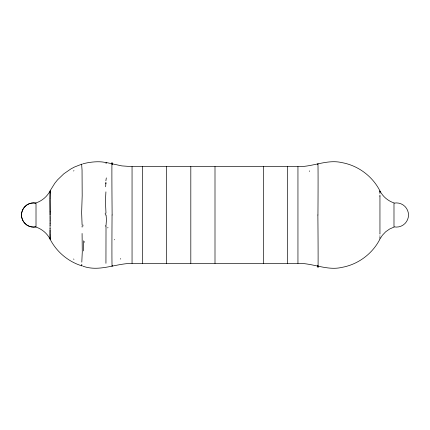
<?xml version="1.0" encoding="UTF-8"?>
<svg xmlns="http://www.w3.org/2000/svg" width="430" height="430" viewBox="0 0 430 430"><rect width="100%" height="100%" fill="white"/><g stroke="black" fill="none" stroke-linecap="round" stroke-linejoin="round"><path stroke-width="0.64" d="M50.041 237.951L50.095 239.118L50.079 237.091M50.052 231.963L50.052 232.78M50.106 220.402L50.106 221.294M50.111 191.076L50.057 199.165M82.092 227.142L82.092 225.895M379.905 190.963L379.959 192.049M379.948 233.173L379.948 196.746M50.052 232.066L50.057 231.13M50.1 238.822L50.1 238.677M50.106 222.305L50.106 221.219M105.92 182.626L105.914 183.76M105.909 191.861L105.425 201.235L105.99 213.108M379.943 233.329L379.943 233.635M50.052 231.232L50.057 230.958M50.1 211.856L50.014 199.042M50.052 231.06L50.063 230.088M50.1 223.697L50.106 222.229M82.082 233.463L82.275 251.926L81.807 262.139M50.1 191.479L50.1 191.205M50.057 230.378L50.068 228.47M50.09 225.454L50.1 223.224M50.116 211.893L50.09 216.113M50.063 228.943L50.09 224.804M379.937 234.952L379.937 235.226M50.116 191.554L50.014 198.719M50.079 215L50.014 199.697M81.711 264.219L82.012 265.794M379.921 236.564L379.883 239.161L382.334 235.312L385.672 231.786L389.639 229.002L393.988 227.094L393.988 202.906C387.957 200.939 382.797 196.526 379.921 190.877M49.982 192.914L50.1 190.845L50.165 191.146M50.154 192.807L50.17 191.543M106.043 225.379L106.43 219.794L106.108 215.011M106.065 163.631L106.183 162.502L121.873 165.905L132.053 166.625L297.947 166.625C312.895 167.017 327.149 159.009 342.178 162.674C358.109 165.588 372.348 176.155 379.76 190.56M106.215 162.707C99.943 160.89 89.816 161.906 82.866 163.841M112.289 265.541L112.079 266.068M317.711 164.459L317.931 163.911M81.845 164.496L82.012 164.206M50.159 190.716L54.793 183.266L57.555 179.847L63.839 173.795L70.875 168.931L74.578 166.98L81.942 164.115L81.662 164.464L82.049 170.006L82.184 195.688L81.646 212.592L82.082 224.815M379.76 239.44C372.348 253.845 358.109 264.412 342.178 267.326C327.149 270.991 312.895 262.983 297.947 263.375L132.053 263.375C115.562 263.397 99.341 272.152 82.866 266.159M49.036 192.715C46.042 197.488 41.366 201.149 36.012 202.906L36.012 227.094C42.043 229.061 47.203 233.474 50.079 239.123M112.122 163.835L112.423 164.093M317.877 266.165L317.587 265.955M50.159 239.284C56.583 251.937 68.478 261.805 81.904 265.869C81.716 265.788 81.662 265.724 81.662 265.536M50.068 236.446L50.095 238.317M379.926 193.484L379.9 191.28M50.079 236.736L50.063 235.855M50.063 235.473L50.073 236.048M50.095 238.236L50.1 238.548M105.941 263.31L106.016 226.218M50.09 216.048L50.095 216.983M50.057 234.941L50.068 235.549M50.1 238.419L50.1 238.693M379.943 195.408L379.937 195.129M317.877 215L317.888 216.414A51.068 0.339 89.5 0 1 317.877 265.288M112.122 215L112.112 213.586A51.068 0.339 89.5 0 1 112.122 164.712M50.095 216.913L50.1 218.026M50.057 234.592L50.057 233.866M50.052 234.377L50.063 235.011M379.943 195.983L379.943 195.693M50.1 217.747L50.106 218.849M379.943 196.591L379.943 196.284M50.106 218.768L50.106 219.66M50.052 233.253L50.052 233.941M50.106 219.574L50.106 220.681M50.052 233.339L50.047 232.555M297.947 166.625L297.947 263.375M287.562 166.625L287.562 263.375M263.375 166.625L263.375 263.375M215 166.625L215 263.375M190.812 166.625L190.812 263.375M166.625 166.625L166.625 263.375M142.438 166.625L142.438 263.375M132.053 166.625L132.053 263.375M73.557 258.984A19.871 0.699 42.9 0 1 73.965 259.381M81.42 265.423A52.879 2.854 -76.9 0 1 81.394 265.272M84.414 241.574A52.266 2.263 -79.2 0 1 84.253 242.31M83.597 240.795A50.46 2.773 89 0 1 83.339 250.916M82.931 224.96A26.8 18.619 77.9 0 1 82.936 226.094M73.965 170.619A19.871 0.699 -42.9 0 1 73.557 171.016M114.557 239.456A47.714 1.645 -68.6 0 1 114.412 239.806M107.914 227.336A52.008 1.543 -80 0 1 107.812 227.916M105.78 226.244A13.954 12.626 -62.4 0 1 105.802 225.384M105.35 215.064A24.725 20.473 85.9 0 1 105.232 213.113M105.667 186.77A52.336 2.268 -88.8 0 1 105.877 182.685M105.861 180.842A52.299 4.725 -85.8 0 1 106.323 177.902M112.112 266.143A51.068 0.408 -89.6 0 1 112.058 214.978M120.293 259.086A22.322 0.736 -44.1 0 1 120.722 258.656M317.888 163.857A51.068 0.408 -89.6 0 1 317.942 215.022M309.708 170.914A22.322 0.736 -44.1 0 1 309.277 171.344M394.208 203.111A12.094 12.094 0 0 1 408.5 215A12.094 12.094 0 0 1 394.208 226.889M21.5 215A12.094 12.094 0 0 0 35.792 226.889A12.094 12.094 0 0 1 21.5 215A12.094 12.094 0 0 1 35.792 203.111A12.094 12.094 0 0 0 21.5 215"/></g></svg>
